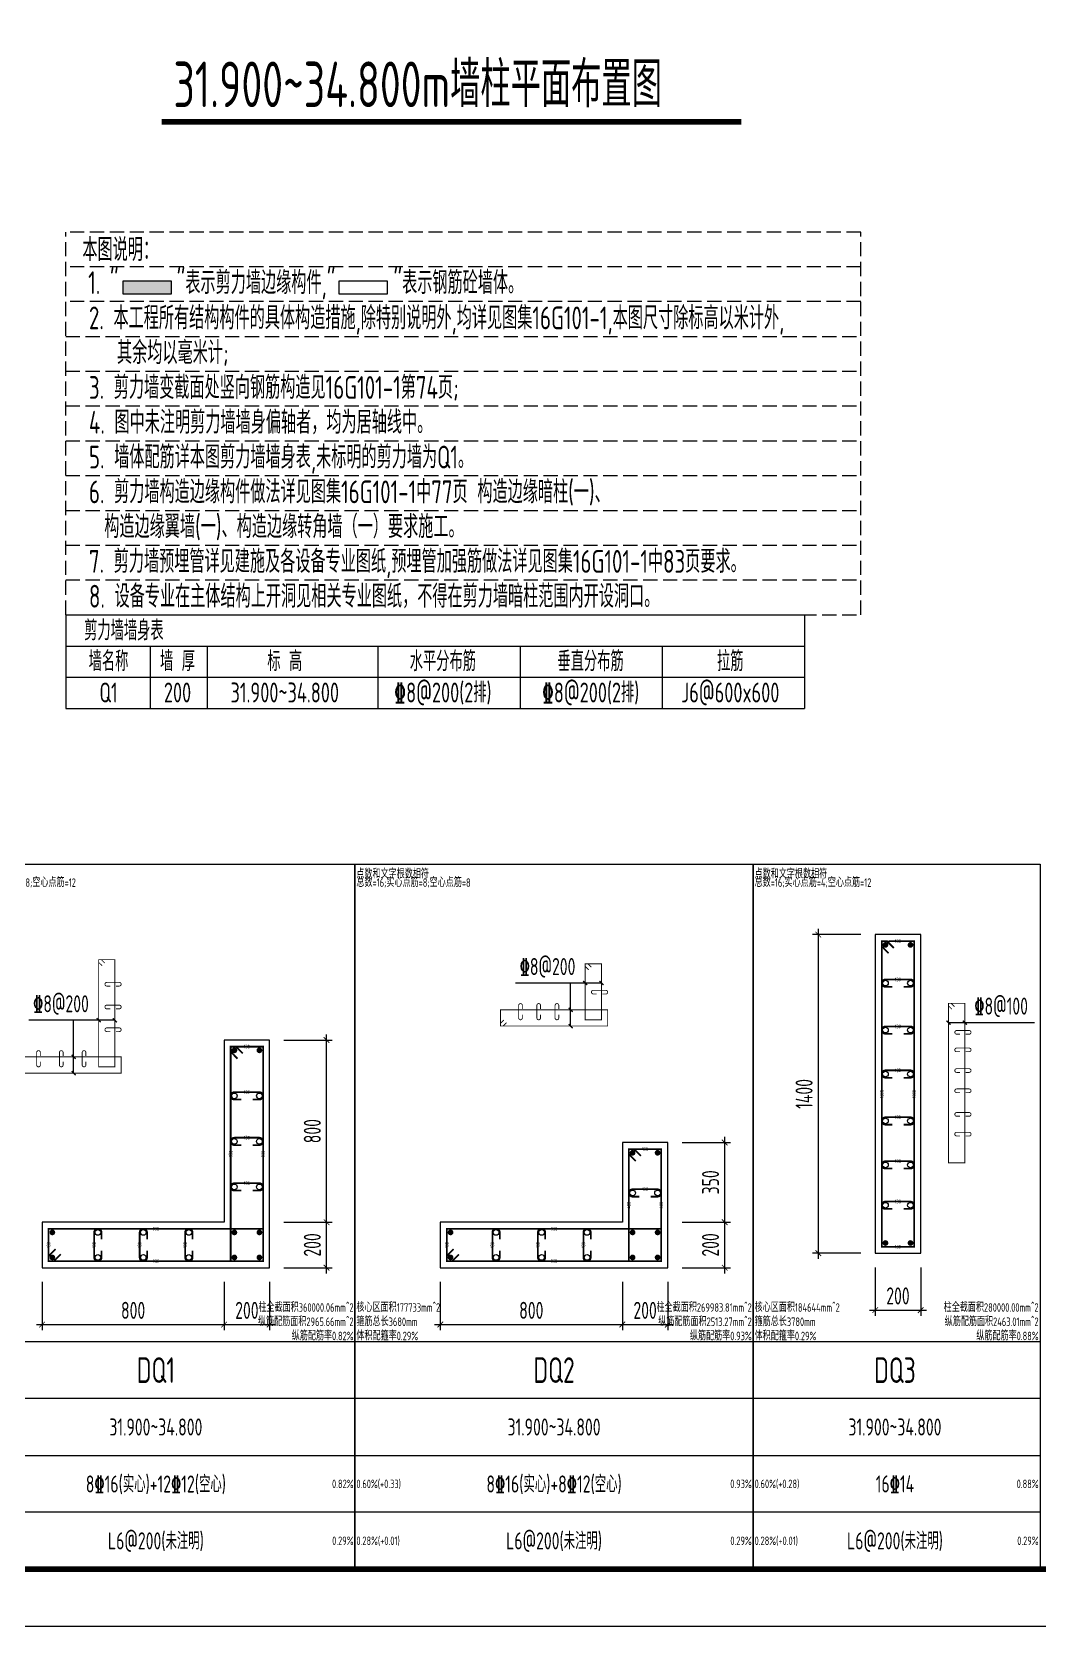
# Model space of a CAD drawing. Extents: x -461650 to 361314, y 245336 to 769729.
# Drawn here: x -106494 to -88788, y 400518 to 428539 of the extents above; entities that cross this region are included whole.
import ezdxf
from ezdxf.enums import TextEntityAlignment as Align

# ---------------------------------------------------------------- set-up
doc = ezdxf.new("R2010")
doc.units = 0
doc.header["$LTSCALE"] = 1000
doc.linetypes.add('DASH', pattern=[0.35, 0.25, -0.1])
doc.layers.get('0').update_dxf_attribs({"linetype": 'CONTINUOUS'})
doc.layers.get('DEFPOINTS').update_dxf_attribs({"linetype": 'CONTINUOUS'})
for name, color, linetype in [('-TK', 7, 'CONTINUOUS'), ('COLU_DE_DIM', 3, 'CONTINUOUS'), ('COLU_DE_TH', 7, 'CONTINUOUS'), ('HATCH', 8, 'CONTINUOUS'), ('LABEL', 1, 'CONTINUOUS'), ('LINK', 6, 'CONTINUOUS'), ('LINK-INDEX', 6, 'CONTINUOUS'), ('PUB_TEXT', 2, 'CONTINUOUS'), ('REIN', 6, 'CONTINUOUS'), ('S-文字', 7, 'CONTINUOUS'), ('S-表格线', 54, 'CONTINUOUS'), ('TAB', 7, 'CONTINUOUS'), ('TAB_TEXT', 7, 'CONTINUOUS'), ('TEXT25', 2, 'CONTINUOUS')]:
    doc.layers.add(name, color=color, linetype=linetype)
doc.layers.add('箍筋长度', color=3, linetype='CONTINUOUS', plot=False)
doc.layers.add('配箍校核', color=34, linetype='CONTINUOUS', plot=False)
doc.styles.add('BW_Rein', font='Tssdeng.shx', dxfattribs={"width": 0.7, "bigfont": 'hztxt.shx'})
doc.styles.add('TSSD_DIMENSION', font='Tssdeng.shx', dxfattribs={"width": 0.7, "bigfont": 'tssdchn.shx'})
doc.styles.add('TSSD_REIN', font='tssdeng.shx', dxfattribs={"width": 0.7, "height": 300, "bigfont": 'tssdchn.shx'})
doc.dimstyles.new('TSSD_25_100', dxfattribs={"dimtxt": 300, "dimasz": 100, "dimexe": 100, "dimexo": 250, "dimgap": 100, "dimtad": 1, "dimdec": 0, "dimlfac": 0.25, "dimzin": 0, "dimdsep": 46, "dimtxsty": 'TSSD_DIMENSION', "dimblk": 'ARCHTICK', "dimcen": 0, "dimdle": 100, "dimclrt": 7, "dimadec": 0, "dimazin": 0, "dimtfac": 1, "dimtdec": 0, "dimtix": 1, "dimtmove": 2, "dimatfit": 3, "dimldrblk": 'ARCHTICK', "dimfxl": 0, "dimtolj": 1, "dimtzin": 0, "dimarcsym": 0})

# ---------------------------------------------------------------- blocks, each defined once
blk = doc.blocks.new('_ArchTick')
at = {"color": 0, "linetype": 'ByBlock', "const_width": 0.15}
blk.add_lwpolyline([(-0.5, -0.5), (0.5, 0.5)], dxfattribs=at)
blk = doc.blocks.new('*D3062')
at = {"layer": 'COLU_DE_DIM', "color": 0, "lineweight": -2}
for p, q in [((-106314.6860020659, 406568.1632255917), (-106314.6860020659, 405718.1632255917)), ((-103114.6846679347, 406568.1632255917), (-103114.6846679347, 405718.1632255917)), ((-106414.6860020659, 405818.1632255917), (-103014.6846679347, 405818.1632255917))]:
    blk.add_line(p, q, dxfattribs=at)
at = {"layer": 'DEFPOINTS', "color": 0}
for p in [(-106314.6860020659, 406818.1632255917), (-103114.6846679347, 406818.1632255917), (-103114.6846679347, 405818.1632255917)]:
    blk.add_point(p, dxfattribs=at)
at = {"layer": 'COLU_DE_DIM', "color": 0, "lineweight": -2, "xscale": 100, "yscale": 100, "zscale": 100, "rotation": 180}
blk.add_blockref('_ArchTick', (-106314.6860020659, 405818.1632255917), dxfattribs=at)
at = {"layer": 'COLU_DE_DIM', "color": 0, "lineweight": -2, "xscale": 100, "yscale": 100, "zscale": 100}
blk.add_blockref('_ArchTick', (-103114.6846679347, 405818.1632255917), dxfattribs=at)
at = {"layer": 'COLU_DE_DIM', "color": 7, "insert": (-104714.6853350003, 406068.1632255917), "char_height": 300, "attachment_point": 5, "style": 'TSSD_DIMENSION'}
blk.add_mtext('\\A1;800', dxfattribs=at)
blk = doc.blocks.new('*D3063')
at = {"layer": 'COLU_DE_DIM', "color": 0, "lineweight": -2}
for p, q in [((-103114.6846679347, 406568.1632255917), (-103114.6846679347, 405718.1632255917)), ((-102314.6846679347, 406568.1632255917), (-102314.6846679347, 405718.1632255917)), ((-103214.6846679347, 405818.1632255917), (-102214.6846679347, 405818.1632255917))]:
    blk.add_line(p, q, dxfattribs=at)
at = {"layer": 'DEFPOINTS', "color": 0}
for p in [(-103114.6846679347, 406818.1632255917), (-102314.6846679347, 406818.1632255917), (-102314.6846679347, 405818.1632255917)]:
    blk.add_point(p, dxfattribs=at)
at = {"layer": 'COLU_DE_DIM', "color": 0, "lineweight": -2, "xscale": 100, "yscale": 100, "zscale": 100, "rotation": 180}
blk.add_blockref('_ArchTick', (-103114.6846679347, 405818.1632255917), dxfattribs=at)
at = {"layer": 'COLU_DE_DIM', "color": 0, "lineweight": -2, "xscale": 100, "yscale": 100, "zscale": 100}
blk.add_blockref('_ArchTick', (-102314.6846679347, 405818.1632255917), dxfattribs=at)
at = {"layer": 'COLU_DE_DIM', "color": 7, "insert": (-102714.6846679347, 406068.1632255917), "char_height": 300, "attachment_point": 5, "style": 'TSSD_DIMENSION'}
blk.add_mtext('\\A1;200', dxfattribs=at)
blk = doc.blocks.new('*D3064')
at = {"layer": 'COLU_DE_DIM', "color": 0, "lineweight": -2}
for p, q in [((-101314.6846679347, 406718.1632255917), (-101314.6846679347, 407718.1632255917)), ((-102064.6846679347, 407618.1632255917), (-101214.6846679347, 407618.1632255917)), ((-102064.6846679347, 406818.1632255917), (-101214.6846679347, 406818.1632255917))]:
    blk.add_line(p, q, dxfattribs=at)
at = {"layer": 'DEFPOINTS', "color": 0}
for p in [(-102314.6846679347, 407618.1632255917), (-101314.6846679347, 407618.1632255917), (-102314.6846679347, 406818.1632255917)]:
    blk.add_point(p, dxfattribs=at)
at = {"layer": 'COLU_DE_DIM', "color": 0, "lineweight": -2, "xscale": 100, "yscale": 100, "zscale": 100}
for p, rotation in [((-101314.6846679347, 407618.1632255917), 90), ((-101314.6846679347, 406818.1632255917), 270)]:
    blk.add_blockref('_ArchTick', p, dxfattribs=dict(at, rotation=rotation))
at = {"layer": 'COLU_DE_DIM', "color": 7, "insert": (-101564.6846679347, 407218.1632255917), "char_height": 300, "attachment_point": 5, "rotation": 90, "style": 'TSSD_DIMENSION'}
blk.add_mtext('\\A1;200', dxfattribs=at)
blk = doc.blocks.new('*D3065')
at = {"layer": 'COLU_DE_DIM', "color": 0, "lineweight": -2}
for p, q in [((-102064.6846679347, 410818.1629954657), (-101214.6846679347, 410818.1629954657)), ((-101314.6846679347, 407518.1632255917), (-101314.6846679347, 410918.1629954657)), ((-102064.6846679347, 407618.1632255917), (-101214.6846679347, 407618.1632255917))]:
    blk.add_line(p, q, dxfattribs=at)
at = {"layer": 'DEFPOINTS', "color": 0}
for p in [(-102314.6846679347, 410818.1629954657), (-101314.6846679347, 410818.1629954657), (-102314.6846679347, 407618.1632255917)]:
    blk.add_point(p, dxfattribs=at)
at = {"layer": 'COLU_DE_DIM', "color": 0, "lineweight": -2, "xscale": 100, "yscale": 100, "zscale": 100}
for p, rotation in [((-101314.6846679347, 410818.1629954657), 90), ((-101314.6846679347, 407618.1632255917), 270)]:
    blk.add_blockref('_ArchTick', p, dxfattribs=dict(at, rotation=rotation))
at = {"layer": 'COLU_DE_DIM', "color": 7, "insert": (-101564.6846679347, 409218.1631105287), "char_height": 300, "attachment_point": 5, "rotation": 90, "style": 'TSSD_DIMENSION'}
blk.add_mtext('\\A1;800', dxfattribs=at)
blk = doc.blocks.new('*D3142')
at = {"layer": 'COLU_DE_DIM', "color": 0, "lineweight": -2}
for p, q in [((-99314.68466793466, 406568.1632255917), (-99314.68466793466, 405718.1632255917)), ((-96114.68466381077, 406568.1632255917), (-96114.68466381077, 405718.1632255917)), ((-99414.68466793466, 405818.1632255917), (-96014.68466381077, 405818.1632255917))]:
    blk.add_line(p, q, dxfattribs=at)
at = {"layer": 'DEFPOINTS', "color": 0}
for p in [(-99314.68466793466, 406818.1632255917), (-96114.68466381077, 406818.1632255917), (-96114.68466381077, 405818.1632255917)]:
    blk.add_point(p, dxfattribs=at)
at = {"layer": 'COLU_DE_DIM', "color": 0, "lineweight": -2, "xscale": 100, "yscale": 100, "zscale": 100, "rotation": 180}
blk.add_blockref('_ArchTick', (-99314.68466793466, 405818.1632255917), dxfattribs=at)
at = {"layer": 'COLU_DE_DIM', "color": 0, "lineweight": -2, "xscale": 100, "yscale": 100, "zscale": 100}
blk.add_blockref('_ArchTick', (-96114.68466381077, 405818.1632255917), dxfattribs=at)
at = {"layer": 'COLU_DE_DIM', "color": 7, "insert": (-97714.68466587272, 406068.1632255917), "char_height": 300, "attachment_point": 5, "style": 'TSSD_DIMENSION'}
blk.add_mtext('\\A1;800', dxfattribs=at)
blk = doc.blocks.new('*D3143')
at = {"layer": 'COLU_DE_DIM', "color": 0, "lineweight": -2}
for p, q in [((-96114.68466381077, 406568.1632255917), (-96114.68466381077, 405718.1632255917)), ((-95314.68466917239, 406568.1632255917), (-95314.68466917239, 405718.1632255917)), ((-96214.68466381077, 405818.1632255917), (-95214.68466917239, 405818.1632255917))]:
    blk.add_line(p, q, dxfattribs=at)
at = {"layer": 'DEFPOINTS', "color": 0}
for p in [(-96114.68466381077, 406818.1632255917), (-95314.68466917239, 406818.1632255917), (-95314.68466917239, 405818.1632255917)]:
    blk.add_point(p, dxfattribs=at)
at = {"layer": 'COLU_DE_DIM', "color": 0, "lineweight": -2, "xscale": 100, "yscale": 100, "zscale": 100, "rotation": 180}
blk.add_blockref('_ArchTick', (-96114.68466381077, 405818.1632255917), dxfattribs=at)
at = {"layer": 'COLU_DE_DIM', "color": 0, "lineweight": -2, "xscale": 100, "yscale": 100, "zscale": 100}
blk.add_blockref('_ArchTick', (-95314.68466917239, 405818.1632255917), dxfattribs=at)
at = {"layer": 'COLU_DE_DIM', "color": 7, "insert": (-95714.68466649158, 406068.1632255917), "char_height": 300, "attachment_point": 5, "style": 'TSSD_DIMENSION'}
blk.add_mtext('\\A1;200', dxfattribs=at)
blk = doc.blocks.new('*D3144')
at = {"layer": 'COLU_DE_DIM', "color": 0, "lineweight": -2}
for p, q in [((-94314.68466917239, 406718.1632255917), (-94314.68466917239, 407718.1632255917)), ((-95064.68466917239, 407618.1632255917), (-94214.68466917239, 407618.1632255917)), ((-95064.68466917239, 406818.1632255917), (-94214.68466917239, 406818.1632255917))]:
    blk.add_line(p, q, dxfattribs=at)
at = {"layer": 'DEFPOINTS', "color": 0}
for p in [(-95314.68466917239, 407618.1632255917), (-94314.68466917239, 407618.1632255917), (-95314.68466917239, 406818.1632255917)]:
    blk.add_point(p, dxfattribs=at)
at = {"layer": 'COLU_DE_DIM', "color": 0, "lineweight": -2, "xscale": 100, "yscale": 100, "zscale": 100}
for p, rotation in [((-94314.68466917239, 407618.1632255917), 90), ((-94314.68466917239, 406818.1632255917), 270)]:
    blk.add_blockref('_ArchTick', p, dxfattribs=dict(at, rotation=rotation))
at = {"layer": 'COLU_DE_DIM', "color": 7, "insert": (-94564.68466917245, 407218.1632255917), "char_height": 300, "attachment_point": 5, "rotation": 90, "style": 'TSSD_DIMENSION'}
blk.add_mtext('\\A1;200', dxfattribs=at)
blk = doc.blocks.new('*D3145')
at = {"layer": 'COLU_DE_DIM', "color": 0, "lineweight": -2}
for p, q in [((-94314.68466917239, 407518.1632255917), (-94314.68466917239, 409117.8394419784)), ((-95064.68466917239, 409017.8394419784), (-94214.68466917239, 409017.8394419784)), ((-95064.68466917239, 407618.1632255917), (-94214.68466917239, 407618.1632255917))]:
    blk.add_line(p, q, dxfattribs=at)
at = {"layer": 'DEFPOINTS', "color": 0}
for p in [(-95314.68466917239, 409017.8394419784), (-94314.68466917239, 409017.8394419784), (-95314.68466917239, 407618.1632255917)]:
    blk.add_point(p, dxfattribs=at)
at = {"layer": 'COLU_DE_DIM', "color": 0, "lineweight": -2, "xscale": 100, "yscale": 100, "zscale": 100}
for p, rotation in [((-94314.68466917239, 409017.8394419784), 90), ((-94314.68466917239, 407618.1632255917), 270)]:
    blk.add_blockref('_ArchTick', p, dxfattribs=dict(at, rotation=rotation))
at = {"layer": 'COLU_DE_DIM', "color": 7, "insert": (-94564.68466917245, 408318.0013337851), "char_height": 300, "attachment_point": 5, "rotation": 90, "style": 'TSSD_DIMENSION'}
blk.add_mtext('\\A1;350', dxfattribs=at)
blk = doc.blocks.new('*U2214')
at = {"layer": 'HATCH'}
for points in [[(5140096.809751545, 756132.0539384806), (5140096.809751545, 756362.7807228887), (5140941.609224473, 756132.0539384806)], [(5140096.809751545, 756362.7807228887), (5140941.609224473, 756132.0539384806), (5140941.609224473, 756362.7807228887)]]:
    blk.add_solid(points, dxfattribs=at)
blk = doc.blocks.new('*D2363')
at = {"layer": 'COLU_DE_DIM', "color": 0, "lineweight": -2}
for p, q in [((-92669.48982482642, 412771.9408180863), (-92669.48982482642, 406971.9408180882)), ((-91919.48982482642, 412671.9408180863), (-92769.48982482642, 412671.9408180863)), ((-91919.48982482642, 407071.9408180882), (-92769.48982482642, 407071.9408180882))]:
    blk.add_line(p, q, dxfattribs=at)
at = {"layer": 'DEFPOINTS', "color": 0}
for p in [(-91669.48982482642, 412671.9408180863), (-92669.48982482642, 407071.9408180882), (-91669.48982482642, 407071.9408180882)]:
    blk.add_point(p, dxfattribs=at)
at = {"layer": 'COLU_DE_DIM', "color": 0, "lineweight": -2, "xscale": 100, "yscale": 100, "zscale": 100}
for p, rotation in [((-92669.48982482642, 412671.9408180863), 90), ((-92669.48982482642, 407071.9408180882), 270)]:
    blk.add_blockref('_ArchTick', p, dxfattribs=dict(at, rotation=rotation))
at = {"layer": 'COLU_DE_DIM', "color": 7, "insert": (-92919.48982482648, 409871.9408180873), "char_height": 300, "attachment_point": 5, "rotation": 90, "style": 'TSSD_DIMENSION'}
blk.add_mtext('\\A1;1400', dxfattribs=at)
blk = doc.blocks.new('*D2364')
at = {"layer": 'COLU_DE_DIM', "color": 0, "lineweight": -2}
for p, q in [((-91669.48982482642, 406821.9408180882), (-91669.48982482642, 405971.9408180882)), ((-90869.48982481664, 406821.9408180882), (-90869.48982481664, 405971.9408180882)), ((-91769.48982482642, 406071.9408180882), (-90769.48982481664, 406071.9408180882))]:
    blk.add_line(p, q, dxfattribs=at)
at = {"layer": 'DEFPOINTS', "color": 0}
for p in [(-91669.48982482642, 407071.9408180882), (-90869.48982481664, 407071.9408180882), (-90869.48982481664, 406071.9408180882)]:
    blk.add_point(p, dxfattribs=at)
at = {"layer": 'COLU_DE_DIM', "color": 0, "lineweight": -2, "xscale": 100, "yscale": 100, "zscale": 100, "rotation": 180}
blk.add_blockref('_ArchTick', (-91669.48982482642, 406071.9408180882), dxfattribs=at)
at = {"layer": 'COLU_DE_DIM', "color": 0, "lineweight": -2, "xscale": 100, "yscale": 100, "zscale": 100}
blk.add_blockref('_ArchTick', (-90869.48982481664, 406071.9408180882), dxfattribs=at)
at = {"layer": 'COLU_DE_DIM', "color": 7, "insert": (-91269.48982482153, 406321.9408180882), "char_height": 300, "attachment_point": 5, "style": 'TSSD_DIMENSION'}
blk.add_mtext('\\A1;200', dxfattribs=at)
blk = doc.blocks.new('A1')
blk.add_lwpolyline([(0, 59400), (0, 0), (84100, 0), (84100, 59400)], close=True)
at = {"const_width": 100}
blk.add_lwpolyline([(2500, 58400), (2500, 1000), (83100, 1000), (83100, 58400)], close=True, dxfattribs=at)

msp = doc.modelspace()

# ---------------------------------------------------------------- linework, layer by layer
at = {"layer": 'COLU_DE_TH'}
for points in [[(-90869.48982481664, 412671.9408180863), (-91669.48982482642, 412671.9408180924), (-91669.48982481571, 407071.9408180882), (-90869.48982481804, 407071.9408180933), (-90869.48982481664, 412671.9408180863)], [(-103114.6846679347, 407618.1632255917), (-106314.6860020659, 407618.1632255917), (-106314.6860020659, 406818.1632255917), (-102314.6846679347, 406818.1632255917), (-102314.6846679347, 410818.1629954657), (-103114.6846679347, 410818.1629954657), (-103114.6846679347, 407618.1632255917)], [(-95314.68466917239, 406818.1632255917), (-95314.68466463592, 409017.8394419784), (-96114.68466381077, 409017.8394436283), (-96114.68466669787, 407618.1632255917), (-99314.68466793466, 407618.1632255917), (-99314.68466793466, 406818.1632255917), (-95314.68466917239, 406818.1632255917)]]:
    msp.add_lwpolyline(points, close=True, dxfattribs=at)
at = {"layer": 'LABEL'}
for p, q in [((-96482.18466582813, 411820.7794207698), (-97994.68466582755, 411820.7794207676)), ((-105035.2431110465, 411166.7626201396), (-106547.7431110459, 411166.7626201374)), ((-90380.31423715712, 411125.7325147968), (-88867.8142371577, 411125.7325147946))]:
    msp.add_line(p, q, dxfattribs=at)
for points in [[(-97023.18759279547, 411065.3394436276), (-97023.18759279652, 411820.7794207687)], [(-105760.4748613684, 410237.7862521979), (-105760.4748613698, 411166.7626201385)]]:
    msp.add_lwpolyline(points, dxfattribs=at)
at = {"layer": 'LABEL', "const_width": 25}
for points in [[(-96731.8181528278, 411785.4230576059), (-96802.5681528278, 411856.1339951059)], [(-96446.8181528278, 411785.4230576059), (-96517.5681528278, 411856.1339951059)], [(-96987.81259279547, 411314.9839748772), (-97058.56259279547, 411385.6949123772)], [(-105284.8765980462, 411131.4062569757), (-105355.6265980462, 411202.1171944757)], [(-104999.8765980462, 411131.4062569757), (-105070.6265980462, 411202.1171944757)], [(-96987.81259279547, 411029.9839748776), (-97058.56259279547, 411100.6949123776)], [(-90344.94772506936, 411090.3761516329), (-90415.69772506936, 411161.0870891329)], [(-90059.94772506936, 411090.3761516329), (-90130.69772506936, 411161.0870891329)], [(-105725.0998613684, 410487.4307834475), (-105795.8498613684, 410558.1417209475)], [(-105725.0998613684, 410202.4307834479), (-105795.8498613684, 410273.1417209479)]]:
    msp.add_lwpolyline(points, dxfattribs=at)
at = {"layer": 'LINK', "const_width": 30}
for points in [[(-91434.48982480454, 412345.0169365389), (-91554.48982482468, 412465.0169365188), (-91554.48982482485, 412556.9408180931), (-90984.48982481612, 412556.9408180889), (-90984.48982481699, 407186.940818091), (-91554.48982481594, 407186.9408180874), (-91554.48982482485, 412556.9408180931), (-91462.56594328122, 412556.9408180931), (-91342.56594326108, 412436.9408181132)], [(-102879.6846679428, 410491.239113924), (-102999.6846679337, 410611.239113933), (-102999.6846679341, 410703.1629954704), (-102429.6846679342, 410703.1629954703), (-102429.6846679342, 406933.1632255922), (-102999.6846679341, 406933.1632255925), (-102999.6846679341, 410703.1629954704), (-102907.760786384, 410703.1629954689), (-102787.7607863931, 410583.1629954598)], [(-95879.68466448109, 408690.9155616009), (-95999.68466423836, 408810.9155618436), (-95999.68466404884, 408902.8394433917), (-95429.68466487352, 408902.8394422187), (-95429.6846689356, 406933.1632255883), (-95999.68466811173, 406933.1632255883), (-95999.68466404884, 408902.8394433917), (-95907.76078250853, 408902.8394432016), (-95787.76078275125, 408782.8394429589)], [(-105987.7621204897, 407053.1632255812), (-106107.7621204996, 406933.1632255911), (-106199.6860020666, 406933.1632255912), (-106199.6860020667, 407503.1632255923), (-102429.684667933, 407503.1632255923), (-102429.684667933, 406933.1632255914), (-106199.6860020666, 406933.1632255912), (-106199.6860020666, 407025.0871071733), (-106079.6860020567, 407145.0871071634)], [(-98987.76078636572, 407053.1632255799), (-99107.76078637724, 406933.1632255915), (-99199.68466793012, 406933.1632255914), (-99199.68466793024, 407503.1632255917), (-95429.68466775701, 407503.1632255917), (-95429.68466893246, 406933.1632255911), (-99199.68466793012, 406933.1632255914), (-99199.68466792931, 407025.0871071614), (-99079.68466791778, 407145.0871071497)]]:
    msp.add_lwpolyline(points, dxfattribs=at)
for points in [[(-91169.48982483096, 411754.244111294), (-91049.48982483096, 411754.244111294, 1), (-91049.48982483096, 411884.244111294), (-91489.48982483032, 411884.2441112912, 1), (-91489.48982483032, 411754.2441112912), (-91369.48982483032, 411754.2441112912)], [(-91169.48982483096, 410928.9347467218), (-91049.48982483096, 410928.9347467218, 1), (-91049.48982483096, 411058.9347467218), (-91489.48982483032, 411058.934746719, 1), (-91489.48982483032, 410928.934746719), (-91369.48982483032, 410928.934746719)], [(-91169.48982482083, 410156.9594828478), (-91049.48982482083, 410156.9594828478, 1), (-91049.48982482083, 410286.9594828478), (-91489.4898248202, 410286.959482845, 1), (-91489.4898248202, 410156.959482845), (-91369.4898248202, 410156.959482845)], [(-102614.6846679347, 409773.1630529977), (-102494.6846679347, 409773.1630529977, 1), (-102494.6846679347, 409903.1630529977), (-102934.6846679347, 409903.1630529977, 1), (-102934.6846679347, 409773.1630529977), (-102814.6846679347, 409773.1630529977)], [(-91169.48982482083, 409331.6501182756), (-91049.48982482083, 409331.6501182756, 1), (-91049.48982482083, 409461.6501182756), (-91489.4898248202, 409461.6501182728, 1), (-91489.4898248202, 409331.6501182728), (-91369.4898248202, 409331.6501182728)], [(-102614.6846679345, 408973.1631105291), (-102494.6846679345, 408973.1631105291, 1), (-102494.6846679345, 409103.1631105291), (-102934.6846679347, 409103.1631105291, 1), (-102934.6846679347, 408973.1631105291), (-102814.6846679347, 408973.1631105291)], [(-91169.48982482083, 408559.6748544016), (-91049.48982482083, 408559.6748544016, 1), (-91049.48982482083, 408689.6748544016), (-91489.4898248202, 408689.6748543988, 1), (-91489.4898248202, 408559.6748543988), (-91369.4898248202, 408559.6748543988)], [(-102614.6846679344, 408173.1631680606), (-102494.6846679344, 408173.1631680606, 1), (-102494.6846679344, 408303.1631680606), (-102934.6846679345, 408303.1631680606, 1), (-102934.6846679345, 408173.1631680606), (-102814.6846679345, 408173.1631680606)], [(-95614.6846678938, 408066.2218055108), (-95494.6846678938, 408066.2218055108, 1), (-95494.6846678938, 408196.2218055108), (-95934.68466706923, 408196.2218055108, 1), (-95934.68466706923, 408066.2218055108), (-95814.68466706923, 408066.2218055108)], [(-91169.48982482083, 407850.2318813517), (-91049.48982482083, 407850.2318813517, 1), (-91049.48982482083, 407980.2318813517), (-91489.4898248202, 407980.2318813489, 1), (-91489.4898248202, 407850.2318813489), (-91369.4898248202, 407850.2318813489)], [(-105269.6856685334, 407318.1632255925), (-105269.6856685334, 407438.1632255925, 1), (-105399.6856685334, 407438.1632255925), (-105399.6856685334, 406998.1632255916, 1), (-105269.6856685334, 406998.1632255916), (-105269.6856685334, 407118.1632255916)], [(-104469.6853350005, 407318.1632255923), (-104469.6853350005, 407438.1632255923, 1), (-104599.6853350005, 407438.1632255923), (-104599.6853350005, 406998.1632255914, 1), (-104469.6853350005, 406998.1632255914), (-104469.6853350005, 407118.1632255914)], [(-103669.6850014676, 407318.1632255921), (-103669.6850014676, 407438.1632255921, 1), (-103799.6850014676, 407438.1632255921), (-103799.6850014676, 406998.1632255911, 1), (-103669.6850014676, 406998.1632255911), (-103669.6850014676, 407118.1632255911)], [(-98269.68577834917, 407318.1632835629), (-98269.68577834917, 407438.1632835629, 1), (-98399.68577834917, 407438.1632835629), (-98399.6857474834, 406998.1632833857, 1), (-98269.6857474834, 406998.1632833857), (-98269.6857474834, 407118.1632833857)], [(-97469.68690139055, 407318.16325638), (-97469.68690139055, 407438.16325638, 1), (-97599.68690139055, 407438.16325638), (-97599.6868859576, 406998.1632546245, 1), (-97469.6868859576, 406998.1632546245), (-97469.6868859576, 407118.1632546245)], [(-96669.68802443205, 407318.1632291969), (-96669.68802443205, 407438.1632291969, 1), (-96799.68802443205, 407438.1632291969), (-96799.68802443182, 406998.1632258633, 1), (-96669.68802443182, 406998.1632258633), (-96669.68802443182, 407118.1632258633)]]:
    msp.add_lwpolyline(points, format="xyb", dxfattribs=at)
at = {"layer": 'LINK-INDEX', "const_width": 15.00000095367432}
for points in [[(-105260.2524929207, 412126.8250907919), (-105320.252492955, 412186.8250907577), (-105320.2524929548, 412232.7870315526), (-105035.2524929541, 412232.7870315526), (-105035.2524929541, 410347.787146614), (-105320.2524929548, 410347.7871466141), (-105320.2524929548, 412232.7870315526), (-105274.290552218, 412232.7870315471), (-105214.2905521838, 412172.7870315812)], [(-96707.18466513522, 412054.2156118584), (-96767.18466505583, 412114.2156119377), (-96767.18466496153, 412160.1775527604), (-96482.18466537248, 412160.1775521739), (-96482.18466740334, 411175.339443853), (-96767.18466699298, 411175.3394438528), (-96767.18466496153, 412160.1775527604), (-96721.22272420558, 412160.1775526663), (-96661.22272428498, 412100.1775525869)], [(-98151.22272631375, 411125.3394436003), (-98211.22272634099, 411065.3394436276), (-98257.18466711242, 411065.3394436277), (-98257.1846671123, 411350.3394436284), (-96372.18466702348, 411350.3394436284), (-96372.1846676115, 411065.3394436276), (-98257.18466711242, 411065.3394436277), (-98257.1846671116, 411111.30138444), (-98197.18466708437, 411171.3013844127)], [(-90320.31423763034, 411359.1687054044), (-90380.31423761381, 411419.168705421), (-90380.31423761277, 411465.1306462009), (-90095.31423761405, 411465.1306462009), (-90095.3142376144, 408659.7430516877), (-90380.31423761288, 408659.7430516885), (-90380.31423761277, 411465.1306462009), (-90334.35229680839, 411465.130646201), (-90274.35229682492, 411405.1306461845)], [(-106704.291219222, 410297.7871466199), (-106764.2912192147, 410237.7871466125), (-106810.2531600203, 410237.7871466125), (-106810.2531600205, 410522.7871466121), (-104925.2524929489, 410522.7871466121), (-104925.2524929488, 410237.7871466126), (-106810.2531600203, 410237.7871466125), (-106810.2531600146, 410283.7490874012), (-106750.253160022, 410343.7490874086)]]:
    msp.add_lwpolyline(points, dxfattribs=at)
for points in [[(-105017.7524929541, 411767.7870603159), (-104957.7524929541, 411767.7870603159, 1), (-104957.7524929541, 411832.7870603159), (-105177.7524929541, 411832.787060316, 1), (-105177.7524929541, 411767.787060316), (-105117.7524929541, 411767.787060316)], [(-96464.68466708949, 411628.6188130881), (-96404.68466708949, 411628.6188130881, 1), (-96404.68466708949, 411693.6188130881), (-96624.68466667726, 411693.6188130881, 1), (-96624.68466667726, 411628.6188130881), (-96564.68466667726, 411628.6188130881)], [(-105017.752492954, 411367.7870890817), (-104957.752492954, 411367.7870890817, 1), (-104957.752492954, 411432.7870890817), (-105177.7524929541, 411432.7870890817, 1), (-105177.7524929541, 411367.7870890817), (-105117.7524929541, 411367.7870890817)], [(-97872.1846670222, 411367.8394436283), (-97872.1846670222, 411427.8394436283, 1), (-97937.1846670222, 411427.8394436283), (-97937.1846670222, 411207.8394436283, 1), (-97872.1846670222, 411207.8394436283), (-97872.1846670222, 411267.8394436283)], [(-97552.18466693594, 411367.8394438483), (-97552.18466693594, 411427.8394438483, 1), (-97617.18466693594, 411427.8394438483), (-97617.18466708716, 411207.8394438482, 1), (-97552.18466708716, 411207.8394438482), (-97552.18466708716, 411267.8394438482)], [(-97232.18466684967, 411367.8394440683), (-97232.18466684967, 411427.8394440683, 1), (-97297.18466684967, 411427.8394440683), (-97297.18466715224, 411207.8394440682, 1), (-97232.18466715224, 411207.8394440682), (-97232.18466715224, 411267.8394440682)], [(-105017.752492954, 410967.7871178474), (-104957.752492954, 410967.7871178474, 1), (-104957.752492954, 411032.7871178474), (-105177.752492954, 411032.7871178474, 1), (-105177.752492954, 410967.7871178474), (-105117.752492954, 410967.7871178474)], [(-90077.81423761637, 410921.949977228), (-90017.81423761637, 410921.949977228, 1), (-90017.81423761637, 410986.949977228), (-90237.81423761568, 410986.9499772264, 1), (-90237.81423761568, 410921.9499772264), (-90177.81423761568, 410921.9499772264)], [(-106345.2529932535, 410540.2871466133), (-106345.2529932535, 410600.2871466133, 1), (-106410.2529932535, 410600.2871466133), (-106410.2529932535, 410380.2871466129, 1), (-106345.2529932535, 410380.2871466129), (-106345.2529932535, 410440.2871466129)], [(-105945.2528264871, 410540.2871466132), (-105945.2528264871, 410600.2871466132, 1), (-106010.2528264871, 410600.2871466132), (-106010.2528264871, 410380.2871466128, 1), (-105945.2528264871, 410380.2871466128), (-105945.2528264871, 410440.2871466128)], [(-105545.2526597206, 410540.2871466131), (-105545.2526597206, 410600.2871466131, 1), (-105610.2526597206, 410600.2871466131), (-105610.2526597206, 410380.2871466127, 1), (-105545.2526597206, 410380.2871466127), (-105545.2526597206, 410440.2871466127)], [(-90077.81423761637, 410613.8321255143), (-90017.81423761637, 410613.8321255143, 1), (-90017.81423761637, 410678.8321255143), (-90237.81423761568, 410678.8321255127, 1), (-90237.81423761568, 410613.8321255127), (-90177.81423761568, 410613.8321255127)], [(-90077.81423761637, 410250.4349453454), (-90017.81423761637, 410250.4349453454, 1), (-90017.81423761637, 410315.4349453454), (-90237.81423761568, 410315.4349453438, 1), (-90237.81423761568, 410250.4349453438), (-90177.81423761568, 410250.4349453438)], [(-90077.81423761311, 409895.1011872045), (-90017.81423761311, 409895.1011872045, 1), (-90017.81423761311, 409960.1011872045), (-90237.81423761242, 409960.1011872029, 1), (-90237.81423761242, 409895.1011872029), (-90177.81423761242, 409895.1011872029)], [(-90077.81423761649, 409479.7900652178), (-90017.81423761649, 409479.7900652178, 1), (-90017.81423761649, 409544.7900652178), (-90237.81423761579, 409544.7900652162, 1), (-90237.81423761579, 409479.7900652162), (-90177.81423761579, 409479.7900652162)], [(-90077.81423761649, 409132.5878647157), (-90017.81423761649, 409132.5878647157, 1), (-90017.81423761649, 409197.5878647157), (-90237.81423761579, 409197.587864714, 1), (-90237.81423761579, 409132.587864714), (-90177.81423761579, 409132.587864714)]]:
    msp.add_lwpolyline(points, format="xyb", dxfattribs=at)
at = {"layer": 'PUB_TEXT', "color": 7, "const_width": 100}
msp.add_lwpolyline([(-104214.5300340068, 426956.8500979), (-94023.46494203527, 426956.8500979)], dxfattribs=at)
at = {"layer": 'REIN', "const_width": 50}
for points in [[(-91489.48982482433, 412516.9408180919, 1), (-91489.48982482433, 412466.9408180919, 1), (-91489.48982482433, 412516.9408180919)], [(-91049.48982481612, 412516.9408180887, 1), (-91049.48982481612, 412466.9408180887, 1), (-91049.48982481612, 412516.9408180887)], [(-102959.6846679345, 410638.1629954663, 1), (-102909.6846679345, 410638.1629954663, 1), (-102959.6846679345, 410638.1629954663)], [(-102519.6846679345, 410638.1629954662, 1), (-102469.6846679345, 410638.1629954662, 1), (-102519.6846679345, 410638.1629954662)], [(-95959.68466418283, 408837.8394432556, 1), (-95909.68466418283, 408837.8394432556, 1), (-95959.68466418283, 408837.8394432556)], [(-95519.6846650074, 408837.8394423501, 1), (-95469.6846650074, 408837.8394423501, 1), (-95519.6846650074, 408837.8394423501)], [(-106159.6860020665, 407438.1632255923, 1), (-106109.6860020665, 407438.1632255923, 1), (-106159.6860020665, 407438.1632255923)], [(-102959.6846679345, 407438.1632255921, 1), (-102909.6846679345, 407438.1632255921, 1), (-102959.6846679345, 407438.1632255921)], [(-102519.6846679344, 407438.1632255921, 1), (-102469.6846679344, 407438.1632255921, 1), (-102519.6846679344, 407438.1632255921)], [(-99159.6846679314, 407438.1632255916, 1), (-99109.6846679314, 407438.1632255916, 1), (-99159.6846679314, 407438.1632255916)], [(-95959.68466706923, 407438.1632255918, 1), (-95909.68466706923, 407438.1632255918, 1), (-95959.68466706923, 407438.1632255918)], [(-95519.6846678938, 407438.1632255918, 1), (-95469.6846678938, 407438.1632255918, 1), (-95519.6846678938, 407438.1632255918)], [(-91489.48982481624, 407276.9408180876, 1), (-91489.48982481624, 407226.9408180876, 1), (-91489.48982481624, 407276.9408180876)], [(-91049.48982481688, 407276.9408180904, 1), (-91049.48982481688, 407226.9408180904, 1), (-91049.48982481688, 407276.9408180904)], [(-106159.6860020664, 406998.1632255914, 1), (-106109.6860020664, 406998.1632255914, 1), (-106159.6860020664, 406998.1632255914)], [(-102959.6846679345, 406998.1632255911, 1), (-102909.6846679345, 406998.1632255911, 1), (-102959.6846679345, 406998.1632255911)], [(-102519.6846679341, 406998.1632255915, 1), (-102469.6846679341, 406998.1632255915, 1), (-102519.6846679341, 406998.1632255915)], [(-99159.6846679314, 406998.1632255916, 1), (-99109.6846679314, 406998.1632255916, 1), (-99159.6846679314, 406998.1632255916)], [(-95959.6846679768, 406998.1632255915, 1), (-95909.6846679768, 406998.1632255915, 1), (-95959.6846679768, 406998.1632255915)], [(-95519.68466880138, 406998.1632255907, 1), (-95469.68466880138, 406998.1632255907, 1), (-95519.68466880138, 406998.1632255907)]]:
    msp.add_lwpolyline(points, format="xyb", close=True, dxfattribs=at)
at = {"layer": 'REIN'}
for centre in [(-91489.48982483032, 411819.2441112912), (-91049.48982483096, 411819.244111294), (-91489.48982483032, 410993.934746719), (-91049.48982483096, 410993.9347467218), (-91489.4898248202, 410221.959482845), (-91049.48982482083, 410221.9594828478), (-102934.6846679347, 409838.1630529977), (-102494.6846679347, 409838.1630529977), (-91489.4898248202, 409396.6501182728), (-91049.48982482083, 409396.6501182756), (-102934.6846679347, 409038.1631105291), (-102494.6846679345, 409038.1631105291), (-91489.4898248202, 408624.6748543988), (-91049.48982482083, 408624.6748544016), (-102934.6846679345, 408238.1631680606), (-102494.6846679344, 408238.1631680606), (-95934.68466706923, 408131.2218055108), (-95494.6846678938, 408131.2218055108), (-91489.4898248202, 407915.2318813489), (-91049.48982482083, 407915.2318813517), (-105334.6856685334, 407438.1632255925), (-104534.6853350005, 407438.1632255923), (-103734.6850014676, 407438.1632255921), (-98334.68577834917, 407438.1632835629), (-97534.68690139055, 407438.16325638), (-96734.68802443205, 407438.1632291969), (-105334.6856685334, 406998.1632255916), (-104534.6853350005, 406998.1632255914), (-103734.6850014676, 406998.1632255911), (-98334.6857474834, 406998.1632833857), (-97534.6868859576, 406998.1632546245), (-96734.68802443182, 406998.1632258633)]:
    msp.add_circle(centre, 50, dxfattribs=at)
at = {"layer": 'S-文字'}
for points in [[(-104889.6920262151, 424160.7412911861), (-104044.8925532871, 424160.7412911861), (-104044.8925532871, 423930.014506778), (-104889.6920262151, 423930.014506778)], [(-101093.2236059741, 424160.7412911861), (-100248.4241330461, 424160.7412911861), (-100248.4241330461, 423930.014506778), (-101093.2236059741, 423930.014506778)]]:
    msp.add_lwpolyline(points, close=True, dxfattribs=at)
at = {"layer": 'S-表格线', "linetype": 'DASH'}
for p, q in [((-105899.1653437368, 418294.9062388123), (-105899.1653437368, 425021.6721536408)), ((-91924.05097305262, 425021.6721536399), (-105899.1653437368, 425021.6721536408)), ((-91924.05097305262, 418294.9062388118), (-91924.05097305262, 425021.6721536408)), ((-91924.05097305262, 424410.1479795653), (-105899.1653437368, 424410.1479795653)), ((-91924.05097305262, 423798.6238054901), (-105899.1653437368, 423798.6238054901)), ((-105899.1653437368, 423187.0996314155), (-91924.05097305262, 423187.0996314146)), ((-105899.1653437368, 422575.5754573399), (-91924.05097305262, 422575.5754573395)), ((-105899.1653437368, 421964.0512832648), (-91924.05097305262, 421964.0512832639)), ((-105899.1653437368, 421352.5271091893), (-91924.05097305262, 421352.5271091888)), ((-105899.1653437368, 420741.0029351141), (-91924.05097305262, 420741.0029351132)), ((-105899.1653437368, 420129.4787610386), (-91924.05097305262, 420129.4787610381)), ((-105899.1653437368, 419517.954586963), (-91924.05097305262, 419517.9545869625)), ((-105899.1653437368, 418906.4304128879), (-91924.05097305262, 418906.4304128874)), ((-105899.1653437368, 418294.9062388123), (-91924.05097305262, 418294.9062388118))]:
    msp.add_line(p, q, dxfattribs=at)
at = {"layer": 'S-表格线'}
for p, q in [((-105899.1653437368, 418294.9062388123), (-105899.1653437368, 416644.9062388123)), ((-105899.1653437368, 418294.9062388123), (-92913.41536558, 418294.9062388123)), ((-92913.41536558, 418294.9062388123), (-92913.41536558, 416644.9062388123)), ((-105899.1653437368, 417744.9062388123), (-92913.41536558, 417744.9062388123)), ((-104413.41536558, 417744.9062388123), (-104413.41536558, 416644.9062388123)), ((-103413.41536558, 417744.9062388123), (-103413.41536558, 416644.9062388123)), ((-100413.41536558, 417744.9062388123), (-100413.41536558, 416644.9062388123)), ((-97913.41536558, 417744.9062388123), (-97913.41536558, 416644.9062388123)), ((-95413.41536558, 417744.9062388123), (-95413.41536558, 416644.9062388123)), ((-105899.1653437368, 417194.9062388123), (-92913.41536558, 417194.9062388123)), ((-105899.1653437368, 416644.9062388123), (-92913.41536558, 416644.9062388123))]:
    msp.add_line(p, q, dxfattribs=at)
at = {"layer": 'TAB'}
for points in [[(-107814.6860020659, 413911.5490524863), (-100814.6846679347, 413911.5490524863), (-100814.6846679347, 401518.1632255917), (-107814.6860020659, 401518.1632255917), (-107814.6860020659, 413911.5490524863), (-107814.6860020659, 405518.1632255917), (-100814.6846679347, 405518.1632255917), (-100814.6846679347, 404518.1632255917), (-107814.6860020659, 404518.1632255917), (-107814.6860020659, 403518.1632255917), (-100814.6846679347, 403518.1632255917), (-100814.6846679347, 402518.1632255917), (-107814.6860020659, 402518.1632255917)], [(-100814.6846679347, 413911.5490524863), (-93814.68466463592, 413911.5490524863), (-93814.68466463592, 401518.1632255917), (-100814.6846679347, 401518.1632255917), (-100814.6846679347, 413911.5490524863), (-100814.6846679347, 405518.1632255917), (-93814.68466463592, 405518.1632255917), (-93814.68466463592, 404518.1632255917), (-100814.6846679347, 404518.1632255917), (-100814.6846679347, 403518.1632255917), (-93814.68466463592, 403518.1632255917), (-93814.68466463592, 402518.1632255917), (-100814.6846679347, 402518.1632255917)], [(-93814.68466463592, 413911.5490524863), (-88772.01660785312, 413911.5490524863), (-88772.01660785312, 401518.1632255917), (-93814.68466463592, 401518.1632255917), (-93814.68466463592, 413911.5490524863), (-93814.68466463592, 405518.1632255917), (-88772.01660785312, 405518.1632255917), (-88772.01660785312, 404518.1632255917), (-93814.68466463592, 404518.1632255917), (-93814.68466463592, 403518.1632255917), (-88772.01660785312, 403518.1632255917), (-88772.01660785312, 402518.1632255917), (-93814.68466463592, 402518.1632255917)]]:
    msp.add_lwpolyline(points, dxfattribs=at)

# ---------------------------------------------------------------- block references
at = {"layer": '-TK'}
msp.add_blockref('A1', (-139511.8850238085, 400518.1632255917), dxfattribs=at)
at = {"layer": 'HATCH'}
msp.add_blockref('*U2214', (-5244986.501777762, -332202.0394317023), dxfattribs=at)

# ---------------------------------------------------------------- texts
at = {"layer": 'PUB_TEXT', "color": 7, "style": 'TSSD_REIN', "width": 0.7}
msp.add_text('31.900~34.800m墙柱平面布置图', height=800, dxfattribs=at).set_placement((-104004.9500504148, 427216.8500979))
at = {"layer": 'S-文字', "style": 'TSSD_REIN', "width": 0.7}
for s, height, p in [('本图说明：', 400, (-105606.277365075, 424511.5015980399)), ('1. "      "表示剪力墙边缘构件,"      "表示钢筋砼墙体。', 400, (-105504.5474030278, 423932.5415881302)), ('2. 本工程所有结构构件的具体构造措施,除特别说明外,均详见图集16G101-1,本图尺寸除标高以米计外,', 400, (-105491.0289442479, 423312.2399659015)), ('其余均以毫米计;', 400, (-104998.4268341302, 422700.715791826)), ('3. 剪力墙变截面处竖向钢筋构造见16G101-1第74页;', 400, (-105491.0289442479, 422089.1916177509)), ('4. 图中未注明剪力墙墙身偏轴者，均为居轴线中。', 400, (-105491.0289442479, 421477.6674436753)), ('6. 剪力墙构造边缘构件做法详见图集16G101-1中77页 构造边缘暗柱(一)、', 400, (-105491.0289442479, 420254.6190955246)), ('构造边缘翼墙(一)、构造边缘转角墙（一）要求施工。', 400, (-105221.7875155485, 419643.094921449)), ('7. 剪力墙预埋管详见建施及各设备专业图纸,预埋管加强筋做法详见图集16G101-1中83页要求。', 400, (-105491.0289442479, 419031.5707473739)), ('8. 设备专业在主体结构上开洞见相关专业图纸，不得在剪力墙暗柱范围内开设洞口。', 400, (-105491.0289442479, 418420.0465732983)), ('剪力墙墙身表', 350, (-105575.4095423673, 417844.9062388123))]:
    msp.add_text(s, height=height, dxfattribs=at).set_placement(p)
at = {"layer": 'S-文字', "color": 3, "style": 'TSSD_REIN', "width": 0.7}
msp.add_text('5. 墙体配筋详本图剪力墙墙身表,未标明的剪力墙为Q1。', height=400, dxfattribs=at).set_placement((-105491.0289442479, 420866.1432696002))
at = {"layer": 'S-文字', "style": 'TSSD_REIN', "width": 0.7}
for s, p in [('墙名称', (-105146.8451185389, 417302.7694916495)), ('墙 厚', (-103934.1592370407, 417302.7694916495)), ('标 高', (-102048.7750936574, 417302.7694916495)), ('水平分布筋', (-99270.30701784184, 417302.7694916495)), ('垂直分布筋', (-96673.25249797897, 417302.7694916495)), ('拉筋', (-94217.06357258325, 417302.7694916495)), ('Q1', (-105146.8451185389, 416752.7694916495)), ('200', (-103934.1592370407, 416752.7694916495)), ('31.900~34.800', (-102048.7750936574, 416752.7694916495)), ('%%1328@200(2排)', (-99270.30701784184, 416752.7694916495)), ('%%1328@200(2排)', (-96673.25249797897, 416752.7694916495)), ('J6@600x600', (-94217.06357258325, 416752.7694916495))]:
    msp.add_text(s, height=350, dxfattribs=at).set_placement(p, align=Align.CENTER)
at = {"layer": 'TAB_TEXT', "style": 'TSSD_REIN', "width": 0.7}
for s, height, p in [('DQ1', 450, (-104314.6853350003, 405018.1632255917)), ('DQ2', 450, (-97314.68466628529, 405018.1632255917)), ('DQ3', 450, (-91322.01660785521, 405018.1632255917)), ('31.900~34.800', 300, (-104314.6853350003, 404018.1632255917)), ('31.900~34.800', 300, (-97314.68466628529, 404018.1632255917)), ('31.900~34.800', 300, (-91322.01660785521, 404018.1632255917)), ('L6@200(未注明)', 300, (-104314.6853350003, 402018.1632255917)), ('L6@200(未注明)', 300, (-97314.68466628529, 402018.1632255917)), ('L6@200(未注明)', 300, (-91322.01660785521, 402018.1632255917))]:
    msp.add_text(s, height=height, dxfattribs=at).set_placement(p, align=Align.MIDDLE)
at = {"layer": 'TAB_TEXT', "color": 1, "style": 'TSSD_REIN', "width": 0.7}
for s, p in [('8%%13216(实心)+12%%13212(空心)', (-104314.6853350003, 403018.1632255917)), ('8%%13216(实心)+8%%13212(空心)', (-97314.68466628529, 403018.1632255917)), ('16%%13214', (-91322.01660785521, 403018.1632255917))]:
    msp.add_text(s, height=300, dxfattribs=at).set_placement(p, align=Align.MIDDLE)
at = {"layer": 'TEXT25', "style": 'TSSD_REIN', "width": 0.7}
for p in [(-97920.06928121229, 411870.7794207691), (-106473.1277264307, 411216.7626201389)]:
    msp.add_text('%%1328@200', height=300, dxfattribs=at).set_placement(p, align=Align.BOTTOM_LEFT)
at = {"layer": 'TEXT25', "color": 1, "style": 'TSSD_REIN', "width": 0.7}
msp.add_text('%%1328@100', height=300, dxfattribs=at).set_placement((-89927.81423715758, 411175.7325147961), align=Align.BOTTOM_LEFT)
at = {"layer": '箍筋长度', "style": 'BW_Rein', "width": 0.7}
for s, rotation, p in [('138', 359.9999999995748, (-91269.48982482144, 412556.940818091)), ('138', 359.9999999999917, (-102714.6846679347, 410703.1629954703)), ('138', 359.9999999999958, (-102714.6846679347, 409903.1630529977)), ('1338', 90.00000000009497, (-91554.4898248204, 409871.9408180902)), ('1338', 89.99999999999078, (-90984.48982481656, 409871.9408180899)), ('938', 90, (-102999.6846679341, 408818.1631105287)), ('938', 90, (-102429.6846679342, 408818.1631105287)), ('138', 359.9999998820892, (-95714.68466446054, 408902.8394428052)), ('488', 89.99999988181484, (-95999.68466608028, 407918.0013344914)), ('488', 89.99999988183835, (-95429.68466690456, 407918.0013339036)), ('138', 90.0000000000125, (-106199.6860020666, 407218.1632255917)), ('138', 90, (-105399.6856685334, 407218.1632255917)), ('138', 90, (-104599.6853350005, 407218.1632255917)), ('138', 90, (-103799.6850014676, 407218.1632255917)), ('138', 90.0000000000125, (-99199.68466793018, 407218.1632255917)), ('138', 90.00000401926867, (-98399.68576291628, 407218.1632255917)), ('138', 90.00000200964267, (-97599.68689367408, 407218.1632255917)), ('138', 90.00000000002917, (-96799.68802443193, 407218.1632255917)), ('938', 359.9999999999966, (-97314.68466843494, 406933.1632255912))]:
    msp.add_text(s, height=65, rotation=rotation, dxfattribs=at).set_placement(p, align=Align.MIDDLE_CENTER)
for s, p in [('138', (-91269.48982482088, 411884.2441112926)), ('138', (-91269.4898248202, 411058.9347467204)), ('138', (-91269.48982481955, 410286.9594828464)), ('138', (-91269.48982481885, 409461.6501182742)), ('138', (-102714.6846679347, 409103.1631105291)), ('138', (-91269.48982481821, 408689.6748544002)), ('138', (-102714.6846679347, 408303.1631680606)), ('138', (-95714.68466591794, 408196.2218055108)), ('138', (-91269.48982481763, 407980.2318813503)), ('938', (-104314.6853350003, 407503.1632255923)), ('938', (-97314.68466784718, 407503.1632255917)), ('138', (-91269.48982481696, 407186.9408180892)), ('938', (-104314.6853350003, 406933.1632255918))]:
    msp.add_text(s, height=65, dxfattribs=at).set_placement(p, align=Align.MIDDLE_CENTER)
at = {"layer": '配箍校核', "style": 'BW_Rein', "width": 0.7}
for s, p in [('总数=20;实心点筋=8;空心点筋=12', (-107789.6860020659, 413511.5490524863)), ('点数和文字根数相符', (-100789.6846679347, 413661.5490524863)), ('总数=16;实心点筋=8;空心点筋=8', (-100789.6846679347, 413511.5490524863)), ('点数和文字根数相符', (-93789.68466463592, 413661.5490524863)), ('总数=16;实心点筋=4;空心点筋=12', (-93789.68466463592, 413511.5490524863)), ('核心区面积177733mm^ 2', (-100789.6846679347, 406043.1632255917)), ('核心区面积184644mm^ 2', (-93789.68466463592, 406043.1632255917)), ('箍筋总长3680mm', (-100789.6846679347, 405793.1632255917)), ('箍筋总长3780mm', (-93789.68466463592, 405793.1632255917)), ('体积配箍率0.29%', (-100789.6846679347, 405543.1632255917)), ('体积配箍率0.29%', (-93789.68466463592, 405543.1632255917))]:
    msp.add_text(s, height=150, dxfattribs=at).set_placement(p)
for s, p in [('柱全截面积360000.06mm^ 2', (-100839.6846679347, 406043.1632255917)), ('柱全截面积269983.81mm^ 2', (-93839.68466463592, 406043.1632255917)), ('柱全截面积280000.00mm^ 2', (-88797.01660785312, 406043.1632255917)), ('纵筋配筋面积2965.66mm^ 2', (-100839.6846679347, 405793.1632255917)), ('纵筋配筋面积2513.27mm^ 2', (-93839.68466463592, 405793.1632255917)), ('纵筋配筋面积2463.01mm^ 2', (-88797.01660785312, 405793.1632255917)), ('纵筋配筋率0.82%', (-100839.6846679347, 405543.1632255917)), ('纵筋配筋率0.93%', (-93839.68466463592, 405543.1632255917)), ('纵筋配筋率0.88%', (-88797.01660785312, 405543.1632255917))]:
    msp.add_text(s, height=150, dxfattribs=at).set_placement(p, align=Align.RIGHT)
for s, p in [('0.82%', (-100839.6846679347, 403018.1632255917)), ('0.93%', (-93839.68466463592, 403018.1632255917)), ('0.88%', (-88797.01660785312, 403018.1632255917)), ('0.29%', (-100839.6846679347, 402018.1632255917)), ('0.29%', (-93839.68466463592, 402018.1632255917)), ('0.29%', (-88797.01660785312, 402018.1632255917))]:
    msp.add_text(s, height=150, dxfattribs=at).set_placement(p, align=Align.MIDDLE_RIGHT)
for s, p in [('0.60%(+0.33)', (-100789.6846679347, 403018.1632255917)), ('0.60%(+0.28)', (-93789.68466463592, 403018.1632255917)), ('0.28%(+0.01)', (-100789.6846679347, 402018.1632255917)), ('0.28%(+0.01)', (-93789.68466463592, 402018.1632255917))]:
    msp.add_text(s, height=150, dxfattribs=at).set_placement(p, align=Align.MIDDLE_LEFT)

# ---------------------------------------------------------------- dimensions: what is measured, and where the dimension line sits
at = {"layer": 'COLU_DE_DIM'}
for base, p1, p2, angle, picture, middle in [((-92669.48982482642, 407071.9408180882), (-91669.48982482642, 412671.9408180863), (-91669.48982482642, 407071.9408180882), 270, '*D2363', (-92919.48982482648, 409871.9408180873)), ((-101314.6846679347, 410818.1629954657), (-102314.6846679347, 407618.1632255917), (-102314.6846679347, 410818.1629954657), 89.9999998932783, '*D3065', (-101564.6846679347, 409218.1631105287)), ((-94314.68466917239, 409017.8394419784), (-95314.68466917239, 407618.1632255917), (-95314.68466917239, 409017.8394419784), 89.9999998932783, '*D3145', (-94564.68466917245, 408318.0013337851)), ((-101314.6846679347, 407618.1632255917), (-102314.6846679347, 406818.1632255917), (-102314.6846679347, 407618.1632255917), 89.9999998932783, '*D3064', (-101564.6846679347, 407218.1632255917)), ((-94314.68466917239, 407618.1632255917), (-95314.68466917239, 406818.1632255917), (-95314.68466917239, 407618.1632255917), 89.9999998932783, '*D3144', (-94564.68466917245, 407218.1632255917)), ((-90869.48982481664, 406071.9408180882), (-91669.48982482642, 407071.9408180882), (-90869.48982481664, 407071.9408180882), 359.9999998932783, '*D2364', (-91269.48982482153, 406321.9408180882))]:
    dim = msp.add_linear_dim(base=base, p1=p1, p2=p2, angle=angle, dimstyle='TSSD_25_100', dxfattribs=at)
    dim.commit()
    dim.dimension.update_dxf_attribs({"geometry": picture, "text_midpoint": middle})
for base, p1, p2, picture, middle in [((-103114.6846679347, 405818.1632255917), (-106314.6860020659, 406818.1632255917), (-103114.6846679347, 406818.1632255917), '*D3062', (-104714.6853350003, 406068.1632255917)), ((-102314.6846679347, 405818.1632255917), (-103114.6846679347, 406818.1632255917), (-102314.6846679347, 406818.1632255917), '*D3063', (-102714.6846679347, 406068.1632255917)), ((-96114.68466381077, 405818.1632255917), (-99314.68466793466, 406818.1632255917), (-96114.68466381077, 406818.1632255917), '*D3142', (-97714.68466587272, 406068.1632255917)), ((-95314.68466917239, 405818.1632255917), (-96114.68466381077, 406818.1632255917), (-95314.68466917239, 406818.1632255917), '*D3143', (-95714.68466649158, 406068.1632255917))]:
    dim = msp.add_linear_dim(base=base, p1=p1, p2=p2, dimstyle='TSSD_25_100', dxfattribs=at)
    dim.commit()
    dim.dimension.update_dxf_attribs({"geometry": picture, "text_midpoint": middle})

doc.saveas('drawing.dxf')
